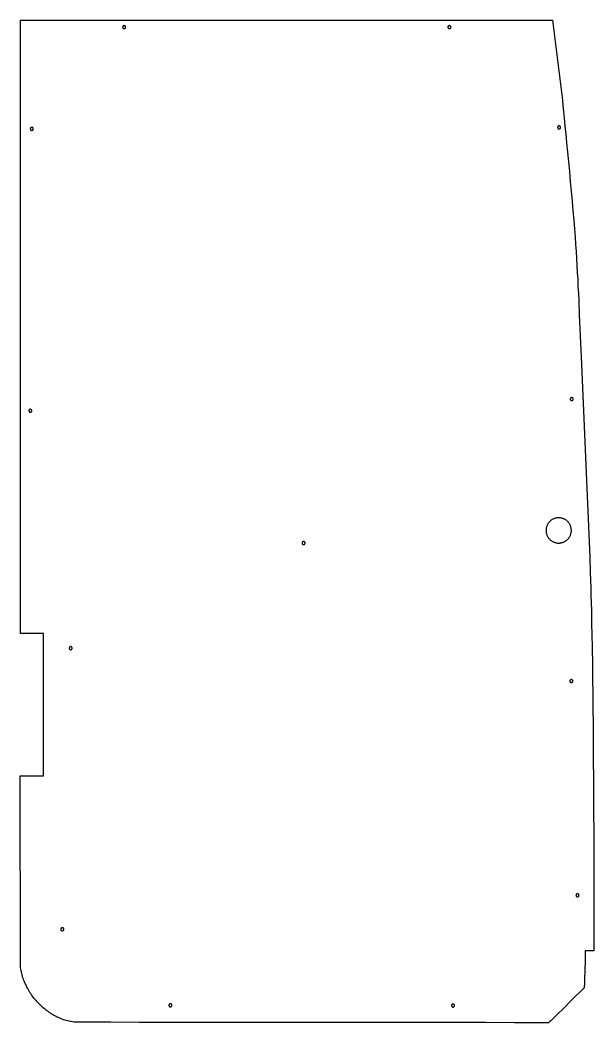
# Model space of a CAD drawing. Extents: x 2439 to 7559, y -8131 to -2576.
# Drawn here: x 2609 to 3368, y -8129 to -6801 of the extents above; entities that cross this region are included whole.
import ezdxf

# ---------------------------------------------------------------- set-up
doc = ezdxf.new("R2010")
doc.units = 0
doc.layers.add('Default_Layer', color=1, linetype='CONTINUOUS')

msp = doc.modelspace()

# ---------------------------------------------------------------- linework, layer by layer
at = {"layer": 'Default_Layer'}
for points in [[(2689.9, -8127.9), (2688.2, -8128), (2686.6, -8128), (2684.9, -8128), (2683.2, -8127.9), (2681.5, -8127.8), (2679.8, -8127.7), (2678.1, -8127.4), (2676.4, -8127.2), (2674.7, -8126.9), (2673, -8126.5), (2671.3, -8126.1), (2669.6, -8125.6), (2667.9, -8125.1), (2666.2, -8124.6), (2664.5, -8124), (2662.9, -8123.3), (2661.2, -8122.6), (2659.5, -8121.9), (2657.9, -8121.1), (2656.3, -8120.3), (2654.7, -8119.5), (2653, -8118.6), (2651.5, -8117.6), (2649.9, -8116.7), (2648.3, -8115.7), (2646.8, -8114.6), (2645.2, -8113.5), (2643.7, -8112.4), (2642.2, -8111.2), (2640.8, -8110.1), (2639.3, -8108.8), (2637.9, -8107.6), (2636.5, -8106.3), (2635.1, -8105), (2633.7, -8103.6), (2632.4, -8102.2), (2631.1, -8100.8), (2629.8, -8099.4), (2628.5, -8097.9), (2627.3, -8096.4), (2626.1, -8094.9), (2625, -8093.3), (2623.8, -8091.7), (2622.7, -8090.1), (2621.7, -8088.5), (2620.6, -8086.8), (2619.6, -8085.2), (2618.7, -8083.5), (2617.7, -8081.7), (2616.9, -8080), (2616, -8078.2), (2615.2, -8076.5), (2614.4, -8074.7), (2613.7, -8072.8), (2613, -8071), (2612.4, -8069.2), (2611.8, -8067.3), (2611.2, -8065.4), (2610.7, -8063.5), (2610.3, -8061.6), (2609.9, -8059.7), (2609.5, -8057.8), (2609.2, -8055.8), (2609, -8053.8), (2608.6, -7801.7), (2639.7, -7801.7), (2639.7, -7613.3), (2609.3, -7613.3), (2609.3, -6801.4), (3313.5, -6801.4), (3315.3, -6815.5), (3317, -6829.7), (3320.5, -6858), (3322.3, -6872.1), (3323.9, -6886.3), (3324.8, -6893.4), (3325.6, -6900.5), (3326.4, -6907.5), (3327.1, -6914.6), (3327.9, -6922.4), (3328.8, -6931.3), (3329.9, -6941.4), (3330.9, -6952.3), (3332.1, -6964), (3333.3, -6976.3), (3334.5, -6989), (3335.7, -7002), (3336.9, -7015.2), (3338.1, -7028.4), (3339.3, -7041.3), (3340.4, -7054), (3341.4, -7066.2), (3342.3, -7077.7), (3343.2, -7088.5), (3343.9, -7098.3), (3344.5, -7107.6), (3345.1, -7116.9), (3345.7, -7126.2), (3346.2, -7135.5), (3346.7, -7144.8), (3347.1, -7154.2), (3347.6, -7163.5), (3348, -7172.8), (3348.8, -7191.4), (3349.6, -7210.1), (3350.4, -7228.7), (3350.9, -7238), (3351.3, -7247.3), (3352.1, -7267.7), (3353, -7288.1), (3353.9, -7308.5), (3354.8, -7328.9), (3356.7, -7369.8), (3358.5, -7410.7), (3359.4, -7431.1), (3360.3, -7451.5), (3361.1, -7471.8), (3361.9, -7492.1), (3362.7, -7512.4), (3363.3, -7532.6), (3363.7, -7542.7), (3364, -7552.8), (3364.3, -7562.8), (3364.5, -7572.9), (3364.8, -7582.9), (3365, -7592.9), (3365.2, -7603), (3365.4, -7613), (3365.8, -7633.1), (3366.1, -7653.1), (3366.4, -7673.2), (3366.6, -7693.3), (3366.8, -7713.3), (3367, -7733.4), (3367.2, -7773.5), (3367.5, -7813.7), (3367.7, -7833.7), (3367.8, -7853.8), (3368, -7873.9), (3368.2, -7893.9), (3368.2, -8033.3), (3356.6, -8033.3), (3356.4, -8045.8), (3356.1, -8059.5), (3355.8, -8070.9), (3355.7, -8074.7), (3355.6, -8076.6), (3355.6, -8077.4), (3355.5, -8078.3), (3355.5, -8079.1), (3355.4, -8080), (3355.4, -8080.8), (3355.3, -8081.2), (3355.2, -8081.6), (3355.2, -8082), (3355.1, -8082.3), (3354.9, -8082.7), (3354.8, -8083), (3354.6, -8083.2), (3354.5, -8083.5), (3354.3, -8083.7), (3354.1, -8083.9), (3353.8, -8084.2), (3353.6, -8084.4), (3353.1, -8084.7), (3352, -8085.5), (3351.5, -8085.9), (3351.1, -8086.3), (3348.9, -8088.4), (3344, -8093.4), (3337.3, -8100.2), (3329.7, -8107.9), (3325.7, -8111.8), (3321.9, -8115.6), (3318.4, -8119.1), (3315.1, -8122.2), (3312.3, -8124.9), (3311.1, -8126), (3310, -8127), (3309.1, -8127.8), (3308.4, -8128.3), (3307.9, -8128.7), (3307.7, -8128.8), (3307.6, -8128.9), (3307.2, -8128.9), (3306.6, -8128.9), (3305, -8128.9), (3303, -8128.9), (3301.2, -8128.8), (3282.1, -8128.7), (3263, -8128.6), (3224.8, -8128.5), (3186.6, -8128.4), (3148.4, -8128.3), (3110.2, -8128.3), (3072, -8128.3), (2995.6, -8128.3), (2919.2, -8128.4), (2881, -8128.4), (2842.8, -8128.3), (2804.5, -8128.3), (2766.3, -8128.2), (2728.1, -8128), (2689.9, -8127.9)], [(2746.3, -6808.7), (2746.1, -6808.7), (2745.9, -6808.8), (2745.7, -6808.8), (2745.6, -6808.9), (2745.4, -6809), (2745.2, -6809.1), (2745.1, -6809.2), (2744.9, -6809.3), (2744.8, -6809.5), (2744.7, -6809.6), (2744.6, -6809.8), (2744.5, -6810), (2744.4, -6810.1), (2744.4, -6810.3), (2744.3, -6810.5), (2744.3, -6810.7), (2744.3, -6810.9), (2744.4, -6811.1), (2744.4, -6811.3), (2744.5, -6811.5), (2744.6, -6811.7), (2744.7, -6811.9), (2744.8, -6812), (2744.9, -6812.2), (2745.1, -6812.3), (2745.2, -6812.4), (2745.4, -6812.5), (2745.6, -6812.6), (2745.7, -6812.6), (2745.9, -6812.7), (2746.1, -6812.7), (2746.3, -6812.7), (2746.5, -6812.7), (2746.7, -6812.7), (2746.9, -6812.6), (2747.1, -6812.6), (2747.3, -6812.5), (2747.5, -6812.4), (2747.6, -6812.3), (2747.7, -6812.2), (2747.9, -6812), (2748, -6811.9), (2748.1, -6811.7), (2748.2, -6811.5), (2748.2, -6811.3), (2748.3, -6811.1), (2748.3, -6810.9), (2748.3, -6810.7), (2748.3, -6810.5), (2748.3, -6810.3), (2748.2, -6810.1), (2748.2, -6810), (2748.1, -6809.8), (2748, -6809.6), (2747.9, -6809.5), (2747.7, -6809.3), (2747.6, -6809.2), (2747.5, -6809.1), (2747.3, -6809), (2747.1, -6808.9), (2746.9, -6808.8), (2746.7, -6808.8), (2746.5, -6808.7), (2746.3, -6808.7)], [(3176.9, -6808.7), (3176.6, -6808.7), (3176.4, -6808.8), (3176.3, -6808.8), (3176.1, -6808.9), (3175.9, -6809), (3175.7, -6809.1), (3175.6, -6809.2), (3175.4, -6809.3), (3175.3, -6809.5), (3175.2, -6809.6), (3175.1, -6809.8), (3175, -6810), (3174.9, -6810.1), (3174.9, -6810.3), (3174.9, -6810.5), (3174.9, -6810.7), (3174.9, -6810.9), (3174.9, -6811.1), (3174.9, -6811.3), (3175, -6811.5), (3175.1, -6811.7), (3175.2, -6811.9), (3175.3, -6812), (3175.4, -6812.2), (3175.6, -6812.3), (3175.7, -6812.4), (3175.9, -6812.5), (3176.1, -6812.6), (3176.3, -6812.6), (3176.4, -6812.7), (3176.6, -6812.7), (3176.9, -6812.7), (3177.1, -6812.7), (3177.3, -6812.7), (3177.4, -6812.6), (3177.6, -6812.6), (3177.8, -6812.5), (3178, -6812.4), (3178.1, -6812.3), (3178.3, -6812.2), (3178.4, -6812), (3178.5, -6811.9), (3178.6, -6811.7), (3178.7, -6811.5), (3178.8, -6811.3), (3178.8, -6811.1), (3178.8, -6810.9), (3178.9, -6810.7), (3178.8, -6810.5), (3178.8, -6810.3), (3178.8, -6810.1), (3178.7, -6810), (3178.6, -6809.8), (3178.5, -6809.6), (3178.4, -6809.5), (3178.3, -6809.3), (3178.1, -6809.2), (3178, -6809.1), (3177.8, -6809), (3177.6, -6808.9), (3177.4, -6808.8), (3177.3, -6808.8), (3177.1, -6808.7), (3176.9, -6808.7)], [(3322.1, -6941.5), (3321.9, -6941.5), (3321.7, -6941.5), (3321.5, -6941.6), (3321.3, -6941.7), (3321.2, -6941.7), (3321, -6941.8), (3320.8, -6942), (3320.7, -6942.1), (3320.6, -6942.2), (3320.4, -6942.4), (3320.3, -6942.6), (3320.3, -6942.7), (3320.2, -6942.9), (3320.1, -6943.1), (3320.1, -6943.3), (3320.1, -6943.5), (3320.1, -6943.7), (3320.1, -6943.9), (3320.2, -6944.1), (3320.3, -6944.3), (3320.3, -6944.5), (3320.4, -6944.6), (3320.6, -6944.8), (3320.7, -6944.9), (3320.8, -6945.1), (3321, -6945.2), (3321.2, -6945.3), (3321.3, -6945.4), (3321.5, -6945.4), (3321.7, -6945.5), (3321.9, -6945.5), (3322.1, -6945.5), (3322.3, -6945.5), (3322.5, -6945.5), (3322.7, -6945.4), (3322.9, -6945.4), (3323.1, -6945.3), (3323.2, -6945.2), (3323.4, -6945.1), (3323.5, -6944.9), (3323.6, -6944.8), (3323.8, -6944.6), (3323.9, -6944.5), (3323.9, -6944.3), (3324, -6944.1), (3324.1, -6943.9), (3324.1, -6943.7), (3324.1, -6943.5), (3324.1, -6943.3), (3324.1, -6943.1), (3324, -6942.9), (3323.9, -6942.7), (3323.9, -6942.6), (3323.8, -6942.4), (3323.6, -6942.2), (3323.5, -6942.1), (3323.4, -6942), (3323.2, -6941.8), (3323.1, -6941.7), (3322.9, -6941.7), (3322.7, -6941.6), (3322.5, -6941.5), (3322.3, -6941.5), (3322.1, -6941.5)], [(2624.1, -6943.5), (2623.9, -6943.5), (2623.7, -6943.5), (2623.5, -6943.5), (2623.4, -6943.6), (2623.2, -6943.7), (2623, -6943.8), (2622.9, -6943.9), (2622.7, -6944), (2622.6, -6944.2), (2622.5, -6944.3), (2622.4, -6944.5), (2622.3, -6944.7), (2622.2, -6944.9), (2622.2, -6945.1), (2622.1, -6945.3), (2622.1, -6945.5), (2622.1, -6945.7), (2622.2, -6945.9), (2622.2, -6946.1), (2622.3, -6946.2), (2622.4, -6946.4), (2622.5, -6946.6), (2622.6, -6946.7), (2622.7, -6946.9), (2622.9, -6947), (2623, -6947.1), (2623.2, -6947.2), (2623.4, -6947.3), (2623.5, -6947.4), (2623.7, -6947.4), (2623.9, -6947.4), (2624.1, -6947.5), (2624.3, -6947.4), (2624.5, -6947.4), (2624.7, -6947.4), (2624.9, -6947.3), (2625.1, -6947.2), (2625.3, -6947.1), (2625.4, -6947), (2625.5, -6946.9), (2625.7, -6946.7), (2625.8, -6946.6), (2625.9, -6946.4), (2626, -6946.2), (2626, -6946.1), (2626.1, -6945.9), (2626.1, -6945.7), (2626.1, -6945.5), (2626.1, -6945.3), (2626.1, -6945.1), (2626, -6944.9), (2626, -6944.7), (2625.9, -6944.5), (2625.8, -6944.3), (2625.7, -6944.2), (2625.5, -6944), (2625.4, -6943.9), (2625.3, -6943.8), (2625.1, -6943.7), (2624.9, -6943.6), (2624.7, -6943.5), (2624.5, -6943.5), (2624.3, -6943.5), (2624.1, -6943.5)], [(3338.9, -7301.1), (3338.6, -7301.1), (3338.4, -7301.1), (3338.3, -7301.2), (3338.1, -7301.3), (3337.9, -7301.3), (3337.7, -7301.4), (3337.6, -7301.6), (3337.4, -7301.7), (3337.3, -7301.8), (3337.2, -7302), (3337.1, -7302.2), (3337, -7302.3), (3336.9, -7302.5), (3336.9, -7302.7), (3336.9, -7302.9), (3336.9, -7303.1), (3336.9, -7303.3), (3336.9, -7303.5), (3336.9, -7303.7), (3337, -7303.9), (3337.1, -7304.1), (3337.2, -7304.2), (3337.3, -7304.4), (3337.4, -7304.5), (3337.6, -7304.7), (3337.7, -7304.8), (3337.9, -7304.9), (3338.1, -7305), (3338.3, -7305), (3338.4, -7305.1), (3338.6, -7305.1), (3338.9, -7305.1), (3339.1, -7305.1), (3339.3, -7305.1), (3339.4, -7305), (3339.6, -7305), (3339.8, -7304.9), (3340, -7304.8), (3340.1, -7304.7), (3340.3, -7304.5), (3340.4, -7304.4), (3340.5, -7304.2), (3340.6, -7304.1), (3340.7, -7303.9), (3340.8, -7303.7), (3340.8, -7303.5), (3340.8, -7303.3), (3340.9, -7303.1), (3340.8, -7302.9), (3340.8, -7302.7), (3340.8, -7302.5), (3340.7, -7302.3), (3340.6, -7302.2), (3340.5, -7302), (3340.4, -7301.8), (3340.3, -7301.7), (3340.1, -7301.6), (3340, -7301.4), (3339.8, -7301.3), (3339.6, -7301.3), (3339.4, -7301.2), (3339.3, -7301.1), (3339.1, -7301.1), (3338.9, -7301.1)], [(2622.1, -7316.5), (2621.9, -7316.5), (2621.7, -7316.5), (2621.5, -7316.6), (2621.3, -7316.7), (2621.2, -7316.7), (2621, -7316.8), (2620.9, -7317), (2620.7, -7317.1), (2620.6, -7317.2), (2620.5, -7317.4), (2620.4, -7317.6), (2620.3, -7317.7), (2620.2, -7317.9), (2620.2, -7318.1), (2620.1, -7318.3), (2620.1, -7318.5), (2620.1, -7318.7), (2620.2, -7318.9), (2620.2, -7319.1), (2620.3, -7319.3), (2620.4, -7319.5), (2620.5, -7319.6), (2620.6, -7319.8), (2620.7, -7319.9), (2620.9, -7320), (2621, -7320.2), (2621.2, -7320.3), (2621.3, -7320.3), (2621.5, -7320.4), (2621.7, -7320.5), (2621.9, -7320.5), (2622.1, -7320.5), (2622.3, -7320.5), (2622.5, -7320.5), (2622.7, -7320.4), (2622.9, -7320.3), (2623.1, -7320.3), (2623.2, -7320.2), (2623.4, -7320), (2623.5, -7319.9), (2623.7, -7319.8), (2623.8, -7319.6), (2623.9, -7319.5), (2624, -7319.3), (2624, -7319.1), (2624.1, -7318.9), (2624.1, -7318.7), (2624.1, -7318.5), (2624.1, -7318.3), (2624.1, -7318.1), (2624, -7317.9), (2624, -7317.7), (2623.9, -7317.6), (2623.8, -7317.4), (2623.7, -7317.2), (2623.5, -7317.1), (2623.4, -7317), (2623.2, -7316.8), (2623.1, -7316.7), (2622.9, -7316.7), (2622.7, -7316.6), (2622.5, -7316.5), (2622.3, -7316.5), (2622.1, -7316.5)], [(3321.5, -7460.2), (3320.7, -7460.2), (3319.8, -7460.3), (3319, -7460.4), (3318.2, -7460.5), (3317.4, -7460.7), (3316.6, -7461), (3315.8, -7461.2), (3315, -7461.5), (3314.3, -7461.9), (3313.6, -7462.2), (3312.9, -7462.6), (3312.2, -7463.1), (3311.5, -7463.5), (3310.9, -7464), (3310.3, -7464.5), (3309.7, -7465.1), (3309.2, -7465.7), (3308.6, -7466.3), (3308.1, -7466.9), (3307.7, -7467.6), (3307.2, -7468.3), (3306.8, -7469), (3306.5, -7469.7), (3306.1, -7470.4), (3305.8, -7471.2), (3305.6, -7472), (3305.3, -7472.8), (3305.1, -7473.6), (3305, -7474.4), (3304.9, -7475.2), (3304.8, -7476.1), (3304.8, -7476.9), (3304.8, -7477.8), (3304.9, -7478.6), (3305, -7479.5), (3305.1, -7480.3), (3305.3, -7481.1), (3305.6, -7481.9), (3305.8, -7482.7), (3306.1, -7483.5), (3306.5, -7484.2), (3306.8, -7484.9), (3307.2, -7485.6), (3307.7, -7486.3), (3308.1, -7487), (3308.6, -7487.6), (3309.2, -7488.2), (3309.7, -7488.8), (3310.3, -7489.3), (3310.9, -7489.9), (3311.5, -7490.4), (3312.2, -7490.8), (3312.9, -7491.3), (3313.6, -7491.7), (3314.3, -7492), (3315, -7492.4), (3315.8, -7492.7), (3316.6, -7492.9), (3317.4, -7493.1), (3318.2, -7493.3), (3319, -7493.5), (3319.8, -7493.6), (3320.7, -7493.7), (3321.5, -7493.7), (3322.4, -7493.7), (3323.3, -7493.6), (3324.1, -7493.5), (3324.9, -7493.3), (3325.7, -7493.1), (3326.5, -7492.9), (3327.3, -7492.7), (3328.1, -7492.4), (3328.8, -7492), (3329.5, -7491.7), (3330.2, -7491.3), (3330.9, -7490.8), (3331.6, -7490.4), (3332.2, -7489.9), (3332.8, -7489.3), (3333.4, -7488.8), (3333.9, -7488.2), (3334.5, -7487.6), (3335, -7487), (3335.4, -7486.3), (3335.9, -7485.6), (3336.3, -7484.9), (3336.6, -7484.2), (3337, -7483.5), (3337.3, -7482.7), (3337.5, -7481.9), (3337.8, -7481.1), (3337.9, -7480.3), (3338.1, -7479.5), (3338.2, -7478.6), (3338.3, -7477.8), (3338.3, -7476.9), (3338.3, -7476.1), (3338.2, -7475.2), (3338.1, -7474.4), (3337.9, -7473.6), (3337.8, -7472.8), (3337.5, -7472), (3337.3, -7471.2), (3337, -7470.4), (3336.6, -7469.7), (3336.3, -7469), (3335.9, -7468.3), (3335.4, -7467.6), (3335, -7466.9), (3334.5, -7466.3), (3333.9, -7465.7), (3333.4, -7465.1), (3332.8, -7464.5), (3332.2, -7464), (3331.6, -7463.5), (3330.9, -7463.1), (3330.2, -7462.6), (3329.5, -7462.2), (3328.8, -7461.9), (3328.1, -7461.5), (3327.3, -7461.2), (3326.5, -7461), (3325.7, -7460.7), (3324.9, -7460.5), (3324.1, -7460.4), (3323.3, -7460.3), (3322.4, -7460.2), (3321.5, -7460.2), (3320.7, -7460.2), (3319.8, -7460.3), (3319, -7460.4), (3318.2, -7460.5), (3317.4, -7460.7), (3316.6, -7461), (3315.8, -7461.2), (3315, -7461.5), (3314.3, -7461.9), (3313.6, -7462.2), (3312.9, -7462.6), (3312.2, -7463.1), (3311.5, -7463.5), (3310.9, -7464), (3310.3, -7464.5), (3309.7, -7465.1), (3309.2, -7465.7), (3308.6, -7466.3), (3308.1, -7466.9), (3307.7, -7467.6), (3307.2, -7468.3), (3306.8, -7469), (3306.5, -7469.7), (3306.1, -7470.4), (3305.8, -7471.2), (3305.6, -7472), (3305.3, -7472.8), (3305.1, -7473.6), (3305, -7474.4), (3304.9, -7475.2), (3304.8, -7476.1), (3304.8, -7476.9), (3304.8, -7477.8), (3304.9, -7478.6), (3305, -7479.5), (3305.1, -7480.3), (3305.3, -7481.1), (3305.6, -7481.9), (3305.8, -7482.7), (3306.1, -7483.5), (3306.5, -7484.2), (3306.8, -7484.9), (3307.2, -7485.6), (3307.7, -7486.3), (3308.1, -7487), (3308.6, -7487.6), (3309.2, -7488.2), (3309.7, -7488.8), (3310.3, -7489.3), (3310.9, -7489.9), (3311.5, -7490.4), (3312.2, -7490.8), (3312.9, -7491.3), (3313.6, -7491.7), (3314.3, -7492), (3315, -7492.4), (3315.8, -7492.7), (3316.6, -7492.9), (3317.4, -7493.1), (3318.2, -7493.3), (3319, -7493.5), (3319.8, -7493.6), (3320.7, -7493.7), (3321.5, -7493.7), (3322.4, -7493.7), (3323.3, -7493.6), (3324.1, -7493.5), (3324.9, -7493.3), (3325.7, -7493.1), (3326.5, -7492.9), (3327.3, -7492.7), (3328.1, -7492.4), (3328.8, -7492), (3329.5, -7491.7), (3330.2, -7491.3), (3330.9, -7490.8), (3331.6, -7490.4), (3332.2, -7489.9), (3332.8, -7489.3), (3333.4, -7488.8), (3333.9, -7488.2), (3334.5, -7487.6), (3335, -7487), (3335.4, -7486.3), (3335.9, -7485.6), (3336.3, -7484.9), (3336.6, -7484.2), (3337, -7483.5), (3337.3, -7482.7), (3337.5, -7481.9), (3337.8, -7481.1), (3337.9, -7480.3), (3338.1, -7479.5), (3338.2, -7478.6), (3338.3, -7477.8), (3338.3, -7476.9), (3338.3, -7476.1), (3338.2, -7475.2), (3338.1, -7474.4), (3337.9, -7473.6), (3337.8, -7472.8), (3337.5, -7472), (3337.3, -7471.2), (3337, -7470.4), (3336.6, -7469.7), (3336.3, -7469), (3335.9, -7468.3), (3335.4, -7467.6), (3335, -7466.9), (3334.5, -7466.3), (3333.9, -7465.7), (3333.4, -7465.1), (3332.8, -7464.5), (3332.2, -7464), (3331.6, -7463.5), (3330.9, -7463.1), (3330.2, -7462.6), (3329.5, -7462.2), (3328.8, -7461.9), (3328.1, -7461.5), (3327.3, -7461.2), (3326.5, -7461), (3325.7, -7460.7), (3324.9, -7460.5), (3324.1, -7460.4), (3323.3, -7460.3), (3322.4, -7460.2), (3321.5, -7460.2)], [(2983.9, -7491.7), (2983.7, -7491.7), (2983.5, -7491.8), (2983.3, -7491.8), (2983.1, -7491.9), (2982.9, -7492), (2982.7, -7492.1), (2982.6, -7492.2), (2982.5, -7492.3), (2982.3, -7492.5), (2982.2, -7492.6), (2982.1, -7492.8), (2982, -7493), (2982, -7493.1), (2981.9, -7493.3), (2981.9, -7493.5), (2981.9, -7493.7), (2981.9, -7493.9), (2981.9, -7494.1), (2982, -7494.3), (2982, -7494.5), (2982.1, -7494.7), (2982.2, -7494.8), (2982.3, -7495), (2982.5, -7495.1), (2982.6, -7495.3), (2982.7, -7495.4), (2982.9, -7495.5), (2983.1, -7495.6), (2983.3, -7495.6), (2983.5, -7495.7), (2983.7, -7495.7), (2983.9, -7495.7), (2984.1, -7495.7), (2984.3, -7495.7), (2984.5, -7495.6), (2984.6, -7495.6), (2984.8, -7495.5), (2985, -7495.4), (2985.1, -7495.3), (2985.3, -7495.1), (2985.4, -7495), (2985.5, -7494.8), (2985.6, -7494.7), (2985.7, -7494.5), (2985.8, -7494.3), (2985.8, -7494.1), (2985.9, -7493.9), (2985.9, -7493.7), (2985.9, -7493.5), (2985.8, -7493.3), (2985.8, -7493.1), (2985.7, -7493), (2985.6, -7492.8), (2985.5, -7492.6), (2985.4, -7492.5), (2985.3, -7492.3), (2985.1, -7492.2), (2985, -7492.1), (2984.8, -7492), (2984.6, -7491.9), (2984.5, -7491.8), (2984.3, -7491.8), (2984.1, -7491.7), (2983.9, -7491.7)], [(2675.6, -7630.8), (2675.4, -7630.8), (2675.2, -7630.8), (2675, -7630.9), (2674.9, -7631), (2674.7, -7631), (2674.5, -7631.1), (2674.4, -7631.3), (2674.2, -7631.4), (2674.1, -7631.5), (2674, -7631.7), (2673.9, -7631.9), (2673.8, -7632), (2673.7, -7632.2), (2673.7, -7632.4), (2673.6, -7632.6), (2673.6, -7632.8), (2673.6, -7633), (2673.7, -7633.2), (2673.7, -7633.4), (2673.8, -7633.6), (2673.9, -7633.8), (2674, -7633.9), (2674.1, -7634.1), (2674.2, -7634.2), (2674.4, -7634.3), (2674.5, -7634.5), (2674.7, -7634.6), (2674.9, -7634.6), (2675, -7634.7), (2675.2, -7634.8), (2675.4, -7634.8), (2675.6, -7634.8), (2675.8, -7634.8), (2676, -7634.8), (2676.2, -7634.7), (2676.4, -7634.6), (2676.6, -7634.6), (2676.8, -7634.5), (2676.9, -7634.3), (2677, -7634.2), (2677.2, -7634.1), (2677.3, -7633.9), (2677.4, -7633.8), (2677.5, -7633.6), (2677.5, -7633.4), (2677.6, -7633.2), (2677.6, -7633), (2677.6, -7632.8), (2677.6, -7632.6), (2677.6, -7632.4), (2677.5, -7632.2), (2677.5, -7632), (2677.4, -7631.9), (2677.3, -7631.7), (2677.2, -7631.5), (2677, -7631.4), (2676.9, -7631.3), (2676.8, -7631.1), (2676.6, -7631), (2676.4, -7631), (2676.2, -7630.9), (2676, -7630.8), (2675.8, -7630.8), (2675.6, -7630.8)], [(3338.3, -7674.4), (3338.1, -7674.4), (3337.9, -7674.5), (3337.7, -7674.5), (3337.5, -7674.6), (3337.3, -7674.7), (3337.2, -7674.8), (3337, -7674.9), (3336.9, -7675), (3336.7, -7675.2), (3336.6, -7675.3), (3336.5, -7675.5), (3336.5, -7675.7), (3336.4, -7675.8), (3336.3, -7676), (3336.3, -7676.2), (3336.3, -7676.4), (3336.3, -7676.6), (3336.3, -7676.8), (3336.4, -7677), (3336.5, -7677.2), (3336.5, -7677.4), (3336.6, -7677.5), (3336.7, -7677.7), (3336.9, -7677.8), (3337, -7678), (3337.2, -7678.1), (3337.3, -7678.2), (3337.5, -7678.3), (3337.7, -7678.3), (3337.9, -7678.4), (3338.1, -7678.4), (3338.3, -7678.4), (3338.5, -7678.4), (3338.7, -7678.4), (3338.9, -7678.3), (3339.1, -7678.3), (3339.2, -7678.2), (3339.4, -7678.1), (3339.6, -7678), (3339.7, -7677.8), (3339.8, -7677.7), (3340, -7677.5), (3340.1, -7677.4), (3340.1, -7677.2), (3340.2, -7677), (3340.3, -7676.8), (3340.3, -7676.6), (3340.3, -7676.4), (3340.3, -7676.2), (3340.3, -7676), (3340.2, -7675.8), (3340.1, -7675.7), (3340.1, -7675.5), (3340, -7675.3), (3339.8, -7675.2), (3339.7, -7675), (3339.6, -7674.9), (3339.4, -7674.8), (3339.2, -7674.7), (3339.1, -7674.6), (3338.9, -7674.5), (3338.7, -7674.5), (3338.5, -7674.4), (3338.3, -7674.4)], [(3346.4, -7958), (3346.2, -7958.1), (3346, -7958.1), (3345.8, -7958.1), (3345.7, -7958.2), (3345.5, -7958.3), (3345.3, -7958.4), (3345.2, -7958.5), (3345, -7958.6), (3344.9, -7958.8), (3344.8, -7958.9), (3344.7, -7959.1), (3344.6, -7959.3), (3344.5, -7959.5), (3344.5, -7959.6), (3344.5, -7959.8), (3344.4, -7960), (3344.5, -7960.3), (3344.5, -7960.5), (3344.5, -7960.6), (3344.6, -7960.8), (3344.7, -7961), (3344.8, -7961.2), (3344.9, -7961.3), (3345, -7961.5), (3345.2, -7961.6), (3345.3, -7961.7), (3345.5, -7961.8), (3345.7, -7961.9), (3345.8, -7962), (3346, -7962), (3346.2, -7962), (3346.4, -7962), (3346.6, -7962), (3346.8, -7962), (3347, -7962), (3347.2, -7961.9), (3347.4, -7961.8), (3347.6, -7961.7), (3347.7, -7961.6), (3347.9, -7961.5), (3348, -7961.3), (3348.1, -7961.2), (3348.2, -7961), (3348.3, -7960.8), (3348.4, -7960.6), (3348.4, -7960.5), (3348.4, -7960.3), (3348.4, -7960), (3348.4, -7959.8), (3348.4, -7959.6), (3348.4, -7959.5), (3348.3, -7959.3), (3348.2, -7959.1), (3348.1, -7958.9), (3348, -7958.8), (3347.9, -7958.6), (3347.7, -7958.5), (3347.6, -7958.4), (3347.4, -7958.3), (3347.2, -7958.2), (3347, -7958.1), (3346.8, -7958.1), (3346.6, -7958.1), (3346.4, -7958)], [(2664.5, -8002.9), (2664.3, -8002.9), (2664.1, -8002.9), (2663.9, -8003), (2663.7, -8003.1), (2663.5, -8003.1), (2663.4, -8003.2), (2663.2, -8003.4), (2663.1, -8003.5), (2663, -8003.6), (2662.8, -8003.8), (2662.7, -8003.9), (2662.7, -8004.1), (2662.6, -8004.3), (2662.5, -8004.5), (2662.5, -8004.7), (2662.5, -8004.9), (2662.5, -8005.1), (2662.5, -8005.3), (2662.6, -8005.5), (2662.7, -8005.7), (2662.7, -8005.9), (2662.8, -8006), (2663, -8006.2), (2663.1, -8006.3), (2663.2, -8006.4), (2663.4, -8006.6), (2663.5, -8006.7), (2663.7, -8006.7), (2663.9, -8006.8), (2664.1, -8006.9), (2664.3, -8006.9), (2664.5, -8006.9), (2664.7, -8006.9), (2664.9, -8006.9), (2665.1, -8006.8), (2665.3, -8006.7), (2665.4, -8006.7), (2665.6, -8006.6), (2665.8, -8006.4), (2665.9, -8006.3), (2666, -8006.2), (2666.2, -8006), (2666.3, -8005.9), (2666.3, -8005.7), (2666.4, -8005.5), (2666.5, -8005.3), (2666.5, -8005.1), (2666.5, -8004.9), (2666.5, -8004.7), (2666.5, -8004.5), (2666.4, -8004.3), (2666.3, -8004.1), (2666.3, -8003.9), (2666.2, -8003.8), (2666, -8003.6), (2665.9, -8003.5), (2665.8, -8003.4), (2665.6, -8003.2), (2665.4, -8003.1), (2665.3, -8003.1), (2665.1, -8003), (2664.9, -8002.9), (2664.7, -8002.9), (2664.5, -8002.9)], [(2807.5, -8103.5), (2807.3, -8103.6), (2807.1, -8103.6), (2806.9, -8103.6), (2806.7, -8103.7), (2806.6, -8103.8), (2806.4, -8103.9), (2806.2, -8104), (2806.1, -8104.1), (2806, -8104.3), (2805.9, -8104.4), (2805.8, -8104.6), (2805.7, -8104.8), (2805.6, -8104.9), (2805.6, -8105.1), (2805.5, -8105.3), (2805.5, -8105.5), (2805.5, -8105.7), (2805.6, -8105.9), (2805.6, -8106.1), (2805.7, -8106.3), (2805.8, -8106.5), (2805.9, -8106.7), (2806, -8106.8), (2806.1, -8107), (2806.2, -8107.1), (2806.4, -8107.2), (2806.6, -8107.3), (2806.7, -8107.4), (2806.9, -8107.4), (2807.1, -8107.5), (2807.3, -8107.5), (2807.5, -8107.5), (2807.7, -8107.5), (2807.9, -8107.5), (2808.1, -8107.4), (2808.3, -8107.4), (2808.5, -8107.3), (2808.6, -8107.2), (2808.8, -8107.1), (2808.9, -8107), (2809.1, -8106.8), (2809.2, -8106.7), (2809.3, -8106.5), (2809.4, -8106.3), (2809.4, -8106.1), (2809.5, -8105.9), (2809.5, -8105.7), (2809.5, -8105.5), (2809.5, -8105.3), (2809.5, -8105.1), (2809.4, -8104.9), (2809.4, -8104.8), (2809.3, -8104.6), (2809.2, -8104.4), (2809.1, -8104.3), (2808.9, -8104.1), (2808.8, -8104), (2808.6, -8103.9), (2808.5, -8103.8), (2808.3, -8103.7), (2808.1, -8103.6), (2807.9, -8103.6), (2807.7, -8103.6), (2807.5, -8103.5)], [(3181.7, -8103.9), (3181.4, -8103.9), (3181.2, -8103.9), (3181.1, -8104), (3180.9, -8104), (3180.7, -8104.1), (3180.5, -8104.2), (3180.4, -8104.3), (3180.2, -8104.5), (3180.1, -8104.6), (3180, -8104.8), (3179.9, -8104.9), (3179.8, -8105.1), (3179.7, -8105.3), (3179.7, -8105.5), (3179.7, -8105.7), (3179.7, -8105.9), (3179.7, -8106.1), (3179.7, -8106.3), (3179.7, -8106.5), (3179.8, -8106.7), (3179.9, -8106.8), (3180, -8107), (3180.1, -8107.1), (3180.2, -8107.3), (3180.4, -8107.4), (3180.5, -8107.5), (3180.7, -8107.6), (3180.9, -8107.7), (3181.1, -8107.8), (3181.2, -8107.8), (3181.4, -8107.9), (3181.7, -8107.9), (3181.9, -8107.9), (3182.1, -8107.8), (3182.2, -8107.8), (3182.4, -8107.7), (3182.6, -8107.6), (3182.8, -8107.5), (3182.9, -8107.4), (3183.1, -8107.3), (3183.2, -8107.1), (3183.3, -8107), (3183.4, -8106.8), (3183.5, -8106.7), (3183.6, -8106.5), (3183.6, -8106.3), (3183.6, -8106.1), (3183.7, -8105.9), (3183.6, -8105.7), (3183.6, -8105.5), (3183.6, -8105.3), (3183.5, -8105.1), (3183.4, -8104.9), (3183.3, -8104.8), (3183.2, -8104.6), (3183.1, -8104.5), (3182.9, -8104.3), (3182.8, -8104.2), (3182.6, -8104.1), (3182.4, -8104), (3182.2, -8104), (3182.1, -8103.9), (3181.9, -8103.9), (3181.7, -8103.9)]]:
    msp.add_lwpolyline(points, close=True, dxfattribs=at)

doc.saveas('drawing.dxf')
